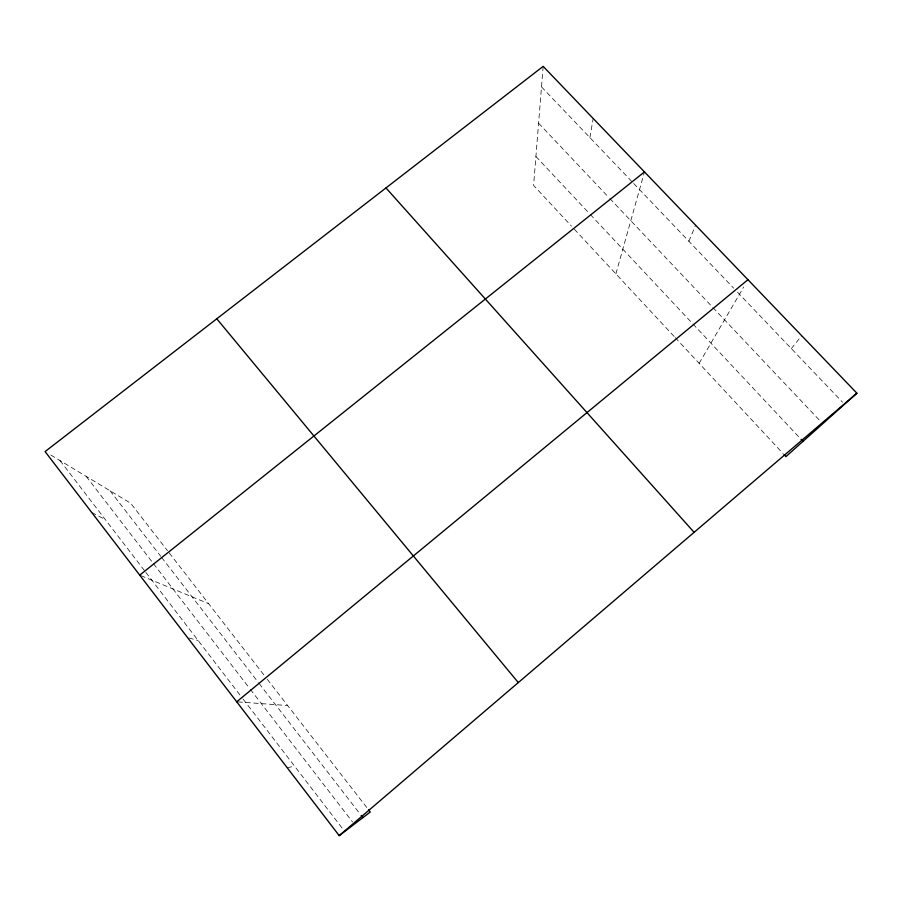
<?xml version="1.0" encoding="UTF-8"?>
<svg xmlns="http://www.w3.org/2000/svg" width="902" height="902" viewBox="0 0 902 902"><rect width="100%" height="100%" fill="white"/><g stroke="black" fill="none" stroke-linecap="round" stroke-linejoin="round"><path stroke-width="0.68" stroke-dasharray="4.51 3.38" d="M543.162 66.365L533.589 185.417L571.473 226.131M589.908 137.623L593.178 118.466M615.886 273.858L644.129 173.184M688.88 241.285L695.566 225.128M699.14 363.337L743.71 286.994M791.325 348.578L801.72 335.724M287.253 767.782L294.526 766.091M238.004 701.891L287.648 705.544M188.89 637.973L198.124 640.499M140.938 575.645L208.599 603.675M91.767 512.516L105.297 519.575M50.839 455.036L130.643 503.203L167.479 550.682M541.516 86.919L632.719 182.452M633.689 183.467L733.63 288.155M737.52 292.225L842.569 402.258M538.595 123.202L608.906 197.561M609.853 198.564L711.96 306.533M712.918 307.559L820.854 421.685M535.923 156.486L589.389 213.526M590.348 214.541L691.969 322.939M692.916 323.953L800.142 438.327M574.315 229.187L674.29 336.626M675.237 337.652L783.071 453.537M169.193 552.881L263.846 674.865M267.251 679.251L367.712 808.722M110.044 490.767L160.748 556.32M161.593 557.413L258.265 682.397M259.133 683.502L360.326 814.337M86.197 476.38L152.652 562.6M153.498 563.694L249.504 688.271M250.35 689.365L352.547 821.97M60.017 460.572L145.03 571.327M145.876 572.432L242.288 698.035M243.134 699.14L343.854 830.347"/><path stroke-width="1.35" d="M368.557 809.816L370.26 812.014L339.208 835.635L45.1 451.575L543.162 66.365L856.9 393.204L785.924 456.615L784.018 454.563M339.208 835.635L856.9 393.204M236.719 701.801L747.961 279.71M139.731 575.149L644.479 171.921M801.089 439.342L802.994 441.371M385.966 187.943L694.112 532.327M216.784 318.789L518.3 682.577M361.183 815.431L362.875 817.629"/></g></svg>
